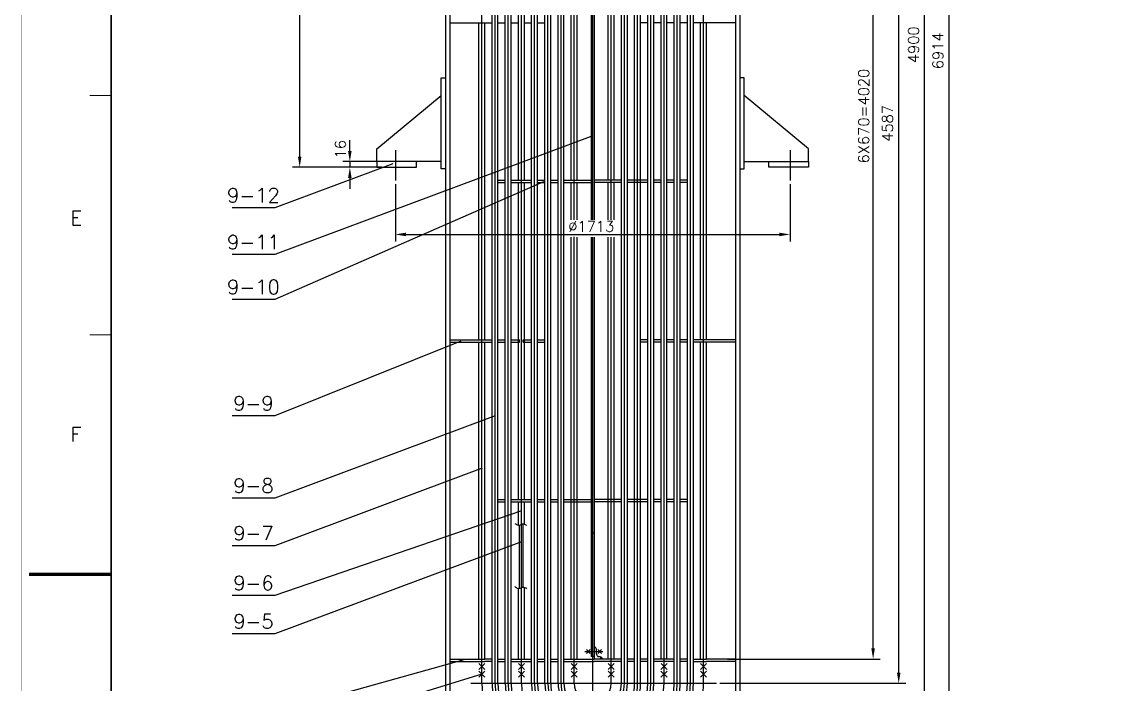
# Model space of a CAD drawing. Extents: x 49444 to 186655, y 41039 to 60167.
# Drawn here: x 49444 to 53991, y 52914 to 55695 of the extents above; entities that cross this region are included whole.
import ezdxf
from ezdxf.enums import TextEntityAlignment as Align

# ---------------------------------------------------------------- set-up
doc = ezdxf.new("R2010")
doc.units = 0
doc.header["$LTSCALE"] = 60
doc.header["$MEASUREMENT"] = 0
doc.header["$PDMODE"] = 3
doc.header["$PDSIZE"] = 0.001
doc.layers.get('0').update_dxf_attribs({"linetype": 'CONTINUOUS'})
doc.layers.get('DEFPOINTS').update_dxf_attribs({"linetype": 'CONTINUOUS'})
doc.styles.get("Standard").update_dxf_attribs({"font": 'txt_l', "bigfont": 'hztxt_l'})
doc.dimstyles.new('STANDARD$0', dxfattribs={"dimtxt": 3, "dimasz": 3, "dimexe": 2, "dimexo": 1, "dimgap": 0.5, "dimtad": 1, "dimdec": 0, "dimzin": 0, "dimdsep": 46, "dimtxsty": 'Standard', "dimcen": 1, "dimclrd": 256, "dimclre": 256, "dimclrt": 256, "dimadec": 0, "dimazin": 0, "dimtfac": 1.5, "dimtdec": 3, "dimtix": 1, "dimtmove": 0, "dimatfit": 2, "dimfxl": 0, "dimtolj": 1, "dimarcsym": 0})

# ---------------------------------------------------------------- blocks, each defined once
blk = doc.blocks.new('*D370')
at = {"lineweight": -2}
for p, q in [((50822.3, 55152.8), (50822.3, 55197.8)), ((50956.2, 55107.8), (50792.3, 55107.8)), ((50822.3, 55107.8), (50822.3, 55084)), ((50954.7, 55084), (50792.3, 55084)), ((50822.3, 55039), (50822.3, 54994))]:
    blk.add_line(p, q, dxfattribs=at)
for points in [[(50814.8, 55152.8), (50829.8, 55152.8), (50822.3, 55107.8)], [(50814.8, 55039), (50829.8, 55039), (50822.3, 55084)]]:
    blk.add_solid(points)
at = {"layer": 'DEFPOINTS', "color": 0}
for p in [(50971.2, 55107.8), (50822.3, 55084), (50969.7, 55084)]:
    blk.add_point(p, dxfattribs=at)
at = {"insert": (50782.7, 55159.8), "char_height": 45, "attachment_point": 5, "rotation": 90}
blk.add_mtext('\\A1;16', dxfattribs=at)
blk = doc.blocks.new('*D367')
at = {"lineweight": -2}
for p, q in [((51251.1, 57540.1), (50581.8, 57540.1)), ((50611.8, 55129), (50611.8, 57495.1)), ((50921.3, 55084), (50581.8, 55084))]:
    blk.add_line(p, q, dxfattribs=at)
for points in [[(50604.3, 57495.1), (50619.3, 57495.1), (50611.8, 57540.1)], [(50604.3, 55129), (50619.3, 55129), (50611.8, 55084)]]:
    blk.add_solid(points)
at = {"layer": 'DEFPOINTS', "color": 0}
for p in [(50611.8, 57540.1), (51266.1, 57540.1), (50936.3, 55084)]:
    blk.add_point(p, dxfattribs=at)
at = {"insert": (50569.2, 56132.5), "char_height": 45, "attachment_point": 5, "rotation": 90}
blk.add_mtext('\\A1;2385', dxfattribs=at)
blk = doc.blocks.new('*D343')
at = {"lineweight": -2}
for p, q in [((53006.7, 57027), (53049.8, 57027)), ((53019.8, 53065.1), (53019.8, 56982)), ((52408.4, 53020.1), (53049.8, 53020.1))]:
    blk.add_line(p, q, dxfattribs=at)
for points in [[(53012.3, 56982), (53027.3, 56982), (53019.8, 57027)], [(53012.3, 53065.1), (53027.3, 53065.1), (53019.8, 53020.1)]]:
    blk.add_solid(points)
at = {"layer": 'DEFPOINTS', "color": 0}
for p in [(52991.7, 57027), (53019.8, 57027), (52393.4, 53020.1)]:
    blk.add_point(p, dxfattribs=at)
at = {"insert": (52980.5, 55298.7), "char_height": 45, "attachment_point": 5, "rotation": 90}
blk.add_mtext('\\A1;6X670=4020', dxfattribs=at)
blk = doc.blocks.new('*D342')
at = {"lineweight": -2}
for p, q in [((53079.8, 57540.1), (53265.9, 57540.1)), ((53235.9, 52713.5), (53235.9, 57495.1)), ((52434.1, 52668.5), (53265.9, 52668.5))]:
    blk.add_line(p, q, dxfattribs=at)
for points in [[(53228.4, 57495.1), (53243.4, 57495.1), (53235.9, 57540.1)], [(53228.4, 52713.5), (53243.4, 52713.5), (53235.9, 52668.5)]]:
    blk.add_solid(points)
at = {"layer": 'DEFPOINTS', "color": 0}
for p in [(53064.8, 57540.1), (53235.9, 57540.1), (52419.1, 52668.5)]:
    blk.add_point(p, dxfattribs=at)
at = {"insert": (53189.8, 55598.3), "char_height": 45, "attachment_point": 5, "rotation": 90}
blk.add_mtext('\\A1;4900', dxfattribs=at)
blk = doc.blocks.new('*D337')
at = {"lineweight": -2}
for p, q in [((51941.2, 59086.6), (53369.1, 59086.6)), ((53339.1, 52216), (53339.1, 59041.6)), ((52541.4, 52171), (53369.1, 52171))]:
    blk.add_line(p, q, dxfattribs=at)
for points in [[(53331.6, 59041.6), (53346.6, 59041.6), (53339.1, 59086.6)], [(53331.6, 52216), (53346.6, 52216), (53339.1, 52171)]]:
    blk.add_solid(points)
at = {"layer": 'DEFPOINTS', "color": 0}
for p in [(51926.2, 59086.6), (53339.1, 59086.6), (52526.4, 52171)]:
    blk.add_point(p, dxfattribs=at)
at = {"insert": (53292.1, 55572.8), "char_height": 45, "attachment_point": 5, "rotation": 90}
blk.add_mtext('\\A1;6914', dxfattribs=at)
blk = doc.blocks.new('*D368')
at = {"lineweight": -2}
for p, q in [((51013.7, 55012.9), (51013.7, 54772.1)), ((52670.8, 55012.9), (52670.8, 54772.1)), ((51058.7, 54802.1), (52625.8, 54802.1))]:
    blk.add_line(p, q, dxfattribs=at)
for points in [[(51058.7, 54809.6), (51058.7, 54794.6), (51013.7, 54802.1)], [(52625.8, 54809.6), (52625.8, 54794.6), (52670.8, 54802.1)]]:
    blk.add_solid(points)
at = {"layer": 'DEFPOINTS', "color": 0}
for p in [(51013.7, 55027.9), (52670.8, 55027.9), (52670.8, 54802.1)]:
    blk.add_point(p, dxfattribs=at)
at = {"insert": (51836.2, 54835.9), "char_height": 45, "attachment_point": 5}
blk.add_mtext('\\A1;%%c1713', dxfattribs=at)
blk = doc.blocks.new('*D341')
at = {"lineweight": -2}
for p, q in [((53064.8, 57540.1), (53157.3, 57540.1)), ((53127.3, 52963.2), (53127.3, 57495.1)), ((52376.4, 52918.2), (53157.3, 52918.2))]:
    blk.add_line(p, q, dxfattribs=at)
for points in [[(53119.8, 57495.1), (53134.8, 57495.1), (53127.3, 57540.1)], [(53119.8, 52963.2), (53134.8, 52963.2), (53127.3, 52918.2)]]:
    blk.add_solid(points)
at = {"layer": 'DEFPOINTS', "color": 0}
for p in [(53049.8, 57540.1), (53127.3, 57540.1), (52361.4, 52918.2)]:
    blk.add_point(p, dxfattribs=at)
at = {"insert": (53080.4, 55268.1), "char_height": 45, "attachment_point": 5, "rotation": 90}
blk.add_mtext('\\A1;4587', dxfattribs=at)

msp = doc.modelspace()

# ---------------------------------------------------------------- hatches: boundary and pattern name
msp.add_hatch(color=256).paths.add_polyline_path([(51885.74092, 53020.093849), (51878.248557, 53020.093849, 0.3919502123), (51869.013864, 53030.064522, -0.2452633616)])

# ---------------------------------------------------------------- linework, layer by layer
for p, q in [((51376.549545, 52918.223919), (51376.549545, 57719.093849)), ((51419.475269, 52918.223919), (51419.475269, 57719.093849)), ((51431.975269, 52918.223919), (51431.975269, 57719.093849)), ((51444.475269, 52918.223919), (51444.475269, 57719.093849)), ((51474.901202, 52918.223919), (51474.901202, 57719.093849)), ((51487.401202, 52918.223919), (51487.401202, 57729.013664)), ((51499.901202, 52918.223919), (51499.901202, 57719.093849)), ((51530.327135, 55030.093849), (51530.327135, 57719.093849)), ((51542.827135, 52918.223919), (51542.827135, 57729.931276)), ((51555.327135, 55030.093849), (51555.327135, 57719.093849)), ((51585.753068, 52918.223919), (51585.753068, 57719.093849)), ((51598.253068, 52918.223919), (51598.253068, 57729.931276)), ((51610.753068, 52918.223919), (51610.753068, 57719.093849)), ((51641.181516, 52918.223919), (51641.181516, 57719.093849)), ((51653.681516, 52918.223919), (51653.681516, 57719.093849)), ((51666.181516, 52918.223919), (51666.181516, 57719.093849)), ((51696.607449, 52918.223919), (51696.607449, 57719.093849)), ((51709.107449, 52918.223919), (51709.107449, 57729.013664)), ((51721.607449, 52918.223919), (51721.607449, 57719.093849)), ((51764.535897, 54862.862014), (51764.535897, 57730.101978)), ((51919.961197, 54863.269353), (51919.961197, 57730.101978)), ((51962.889645, 52918.223919), (51962.889645, 57719.093849)), ((51975.389645, 52918.223919), (51975.389645, 57729.013664)), ((51987.889645, 52918.223919), (51987.889645, 57719.093849)), ((52018.315578, 52918.223919), (52018.315578, 57719.093849)), ((52030.815578, 52918.223919), (52030.815578, 57719.093849)), ((52043.315578, 52918.223919), (52043.315578, 57719.093849)), ((52073.744026, 52918.223919), (52073.744026, 57719.093849)), ((52086.244026, 52918.223919), (52086.244026, 57729.931276)), ((52098.744026, 52918.223919), (52098.744026, 57719.093849)), ((52129.169959, 53020.093849), (52129.169959, 57719.093849)), ((52141.669959, 52918.223919), (52141.669959, 57729.931276)), ((52154.169959, 53020.093849), (52154.169959, 57719.093849)), ((52184.595892, 52918.223919), (52184.595892, 57719.093849)), ((52197.095892, 52918.223919), (52197.095892, 57729.013664)), ((52209.595892, 52918.223919), (52209.595892, 57719.093849)), ((52240.021825, 52918.223919), (52240.021825, 57719.093849)), ((52252.521825, 52918.223919), (52252.521825, 57719.093849)), ((52265.021825, 52918.223919), (52265.021825, 57719.093849)), ((52307.947549, 52918.223919), (52307.947549, 57719.093849)), ((51242.248548, 57067.84877), (51242.187706, 52643.507327)), ((52442.248557, 57083.797947), (52442.187708, 52643.507327)), ((52460.248557, 57064.297947), (52460.187707, 52643.507327)), ((51224.249869, 57048.34877), (51224.187705, 52643.507327)), ((51752.014242, 55690.093849), (51752.033382, 56360.093849)), ((51777.014242, 55690.093849), (51777.033382, 56360.093849)), ((51907.463712, 55453.093849), (51907.463712, 56360.093849)), ((51932.463712, 55453.093849), (51932.463712, 56360.093849)), ((51836.248557, 55796.544239), (51836.248557, 54863.269353)), ((51842.248547, 54863.269353), (51842.248547, 55796.544239)), ((51848.248557, 55796.544239), (51848.248557, 54863.269353)), ((51242.229411, 55690.093849), (51419.456128, 55690.093849)), ((51364.049545, 55020.093849), (51364.030405, 55690.093849)), ((51389.049545, 55020.093849), (51389.030405, 55690.093849)), ((51444.456128, 55690.093849), (51474.882061, 55690.093849)), ((51499.882061, 55690.093849), (51530.307994, 55690.093849)), ((51555.307994, 55690.093849), (51585.733928, 55690.093849)), ((51610.733928, 55690.093849), (51641.162375, 55690.093849)), ((51752.033382, 55030.093849), (51752.014242, 55690.093849)), ((51777.033382, 55030.093849), (51777.014242, 55690.093849)), ((52073.724886, 55690.093849), (52043.296438, 55690.093849)), ((52129.150819, 55690.093849), (52098.724886, 55690.093849)), ((52184.576752, 55690.093849), (52154.150819, 55690.093849)), ((52240.002685, 55690.093849), (52209.576752, 55690.093849)), ((52442.229403, 55690.093849), (52265.002685, 55690.093849)), ((52295.447549, 55020.093849), (52295.428409, 55690.093849)), ((52320.447549, 55020.093849), (52320.428409, 55690.093849)), ((51907.463712, 55030.093849), (51907.463712, 55453.093849)), ((51932.463712, 55030.093849), (51932.463712, 55453.093849)), ((51842.248547, 55215.737242), (50507.586764, 54717.216313)), ((51013.660358, 55155.398057), (51013.660358, 55027.870956)), ((52670.836736, 55155.398057), (52670.836736, 55027.870956)), ((51002.586153, 55098.37113), (50507.586764, 54913.479679)), ((51635.998113, 55023.014544), (50507.586764, 54528.884926)), ((51364.049545, 54360.093849), (51364.049545, 55020.093849)), ((51389.049545, 54360.093849), (51389.049545, 55020.093849)), ((51444.475269, 55030.093849), (51474.901202, 55030.093849)), ((51444.475269, 55020.093849), (51474.901202, 55020.093849)), ((51499.901202, 55030.093849), (51542.827135, 55030.093849)), ((51499.901202, 55020.093849), (51542.827135, 55020.093849)), ((51530.327135, 53690.093849), (51530.327135, 55020.093849)), ((51542.82965, 55030.093849), (51585.753068, 55030.093849)), ((51542.82965, 55020.093849), (51585.753068, 55020.093849)), ((51555.327135, 53690.093849), (51555.327135, 55020.093849)), ((51610.753068, 55030.093849), (51641.181516, 55030.093849)), ((51610.753068, 55020.093849), (51641.181516, 55020.093849)), ((51666.181516, 55030.093849), (51696.607449, 55030.093849)), ((51666.181516, 55020.093849), (51696.607449, 55020.093849)), ((51721.607449, 55030.093849), (51764.535897, 55030.093849)), ((51721.607449, 55020.093849), (51764.535897, 55020.093849)), ((51752.033382, 54863.269353), (51752.033382, 55020.093849)), ((51764.535897, 55030.093849), (51836.248557, 55030.093849)), ((51764.535897, 55020.093849), (51836.248557, 55020.093849)), ((51777.033382, 54863.269353), (51777.033382, 55020.093849)), ((51919.961197, 55030.093849), (51848.248537, 55030.093849)), ((51919.961197, 55020.093849), (51848.248537, 55020.093849)), ((51907.463712, 54863.269353), (51907.463712, 55020.093849)), ((51962.889645, 55030.093849), (51919.961197, 55030.093849)), ((51962.889645, 55020.093849), (51919.961197, 55020.093849)), ((51932.463712, 54863.269353), (51932.463712, 55020.093849)), ((52073.744026, 55030.093849), (51987.889645, 55030.093849)), ((52073.744026, 55020.093849), (51987.889645, 55020.093849)), ((52129.169959, 55030.093849), (52098.744026, 55030.093849)), ((52129.169959, 55020.093849), (52098.744026, 55020.093849)), ((52184.595892, 55030.093849), (52154.169959, 55030.093849)), ((52184.595892, 55020.093849), (52154.169959, 55020.093849)), ((52240.021825, 55030.093849), (52209.595892, 55030.093849)), ((52240.021825, 55020.093849), (52209.595892, 55020.093849)), ((52295.447549, 54360.093849), (52295.447549, 55020.093849)), ((52320.447549, 54360.093849), (52320.447549, 55020.093849)), ((50507.586764, 54913.479679), (50327.586764, 54913.479679)), ((51752.033382, 54350.093849), (51752.033382, 54791.153535)), ((51764.535897, 52918.223919), (51764.535897, 54792.470022)), ((51777.033382, 54350.093849), (51777.033382, 54791.153535)), ((51836.248557, 54791.153535), (51836.248557, 53030.093849)), ((51842.248547, 52826.068046), (51842.248547, 54791.153535)), ((51848.248557, 54791.153535), (51848.248557, 53020.093849)), ((51907.463712, 54350.093849), (51907.463712, 54791.153535)), ((51919.961197, 52918.223919), (51919.961197, 54791.153535)), ((51932.463712, 54350.093849), (51932.463712, 54791.153535)), ((50507.586764, 54717.216313), (50327.586764, 54717.216313)), ((50507.586764, 54528.884926), (50327.586764, 54528.884926)), ((51288.93664, 54353.821949), (50507.586764, 54040.499717)), ((51242.248551, 54360.093849), (51419.475269, 54360.093849)), ((51242.248551, 54350.093849), (51419.475269, 54350.093849)), ((51364.04703, 53020.093849), (51364.04703, 54350.093849)), ((51389.04703, 53020.093849), (51389.04703, 54350.093849)), ((51444.475269, 54360.093849), (51474.901202, 54360.093849)), ((51444.475269, 54350.093849), (51474.901202, 54350.093849)), ((51499.901202, 54360.093849), (51534.82965, 54360.093849)), ((51499.901202, 54350.093849), (51534.82965, 54350.093849)), ((51534.82965, 54350.093849), (51534.82965, 54360.093849)), ((51550.82965, 54360.093849), (51585.753068, 54360.093849)), ((51550.82965, 54350.093849), (51550.82965, 54360.093849)), ((51550.82965, 54350.093849), (51585.753068, 54350.093849)), ((51610.753068, 54360.093849), (51641.181516, 54360.093849)), ((51610.753068, 54350.093849), (51641.181516, 54350.093849)), ((51752.033382, 53020.093849), (51752.033382, 54350.093849)), ((51777.033382, 53020.093849), (51777.033382, 54350.093849)), ((51907.463712, 53020.093849), (51907.463712, 54350.093849)), ((51932.463712, 53020.093849), (51932.463712, 54350.093849)), ((52073.744026, 54360.093849), (52043.315578, 54360.093849)), ((52073.744026, 54350.093849), (52043.315578, 54350.093849)), ((52129.169959, 54360.093849), (52098.744026, 54360.093849)), ((52129.169959, 54350.093849), (52098.744026, 54350.093849)), ((52184.595892, 54360.093849), (52154.169959, 54360.093849)), ((52184.595892, 54350.093849), (52154.169959, 54350.093849)), ((52240.021825, 54360.093849), (52209.595892, 54360.093849)), ((52240.021825, 54350.093849), (52209.595892, 54350.093849)), ((52442.248543, 54360.093849), (52265.021825, 54360.093849)), ((52442.248543, 54350.093849), (52265.021825, 54350.093849)), ((52295.450064, 53020.093849), (52295.450064, 54350.093849)), ((52320.450064, 53020.093849), (52320.450064, 54350.093849)), ((50507.586764, 54040.499717), (50327.586764, 54040.499717)), ((51431.975269, 54040.690282), (50507.586764, 53695.414032)), ((51378.443475, 53820.990204), (50507.586764, 53495.709072)), ((50507.586764, 53695.414032), (50327.586764, 53695.414032)), ((51444.475269, 53690.093849), (51474.901202, 53690.093849)), ((51444.475269, 53680.093849), (51474.901202, 53680.093849)), ((51499.901202, 53690.093849), (51542.827135, 53690.093849)), ((51499.901202, 53680.093849), (51542.827135, 53680.093849)), ((51530.327135, 53581.882422), (51530.327135, 53680.093849)), ((51542.827135, 53690.093849), (51585.753068, 53690.093849)), ((51542.827135, 53680.093849), (51585.753068, 53680.093849)), ((51555.327135, 53586.269509), (51555.327135, 53680.093849)), ((51610.753068, 53690.093849), (51641.181516, 53690.093849)), ((51610.753068, 53680.093849), (51641.181516, 53680.093849)), ((51666.181516, 53690.093849), (51696.607449, 53690.093849)), ((51666.181516, 53680.093849), (51696.607449, 53680.093849)), ((51721.607449, 53690.093849), (51764.535897, 53690.093849)), ((51721.607449, 53680.093849), (51764.535897, 53680.093849)), ((51764.535897, 53690.093849), (51836.248557, 53690.093849)), ((51764.535897, 53680.093849), (51836.248557, 53680.093849)), ((51919.961197, 53690.093849), (51848.248537, 53690.093849)), ((51919.961197, 53680.093849), (51848.248537, 53680.093849)), ((51962.889645, 53690.093849), (51919.961197, 53690.093849)), ((51962.889645, 53680.093849), (51919.961197, 53680.093849)), ((52073.744026, 53690.093849), (51987.889645, 53690.093849)), ((52073.744026, 53680.093849), (51987.889645, 53680.093849)), ((52129.169959, 53690.093849), (52098.744026, 53690.093849)), ((52129.169959, 53680.093849), (52098.744026, 53680.093849)), ((52184.595892, 53690.093849), (52154.169959, 53690.093849)), ((52184.595892, 53680.093849), (52154.169959, 53680.093849)), ((52240.021825, 53690.093849), (52209.595892, 53690.093849)), ((52240.021825, 53680.093849), (52209.595892, 53680.093849)), ((51542.827135, 53641.877165), (50507.586764, 53286.108863)), ((51534.82965, 53316.803275), (51534.82965, 53582.038931)), ((51550.82965, 53321.802982), (51550.82965, 53587.038637)), ((51836.248557, 53549.273994), (51848.248557, 53549.273994)), ((50507.586764, 53495.709072), (50327.586764, 53495.709072)), ((51542.827135, 53511.941676), (50507.586764, 53125.260198)), ((51530.327135, 53020.093849), (51530.327135, 53316.646766)), ((51555.327135, 53020.093849), (51555.327135, 53321.033853)), ((50507.586764, 53286.108863), (50327.586764, 53286.108863)), ((50507.586764, 53125.260198), (50327.586764, 53125.260198)), ((51301.254652, 53016.427551), (50507.586764, 52795.853154)), ((51242.192495, 53020.093849), (51389.04703, 53020.093849)), ((51419.475269, 53020.093849), (51389.049335, 53020.093849)), ((51444.475269, 53020.093849), (51474.901202, 53020.093849)), ((51499.901202, 53020.093849), (51542.827135, 53020.093849)), ((51542.82965, 53020.093849), (51585.753068, 53020.093849)), ((51610.753068, 53020.093849), (51641.181516, 53020.093849)), ((51666.181516, 53020.093849), (51696.607449, 53020.093849)), ((51721.607449, 53020.093849), (51836.248557, 53020.093849)), ((51809.000973, 53051.401869), (51885.210669, 53051.401869)), ((51831.678178, 53043.446918), (51815.768275, 53059.35682)), ((51815.768275, 53043.446918), (51831.678178, 53059.35682)), ((51848.248557, 53030.093849), (51836.248557, 53030.093849)), ((51836.248557, 53020.093849), (51848.248557, 53020.093849)), ((51836.248557, 53020.093849), (51848.248557, 53020.093849)), ((51962.889645, 53020.093849), (51848.248537, 53020.093849)), ((51858.248557, 53040.093849), (51858.248557, 53060.093849)), ((51863.759687, 53043.446918), (51879.66959, 53059.35682)), ((51879.66959, 53043.446918), (51863.759687, 53059.35682)), ((51868.248557, 53030.093849), (51868.248557, 53030.093849)), ((52018.315578, 53020.093849), (51987.889645, 53020.093849)), ((52073.744026, 53020.093849), (52043.315578, 53020.093849)), ((52141.669959, 53020.093849), (52098.744026, 53020.093849)), ((52184.595892, 53020.093849), (52141.669959, 53020.093849)), ((52240.021825, 53020.093849), (52209.595892, 53020.093849)), ((52265.021825, 53020.093849), (52320.450064, 53020.093849)), ((52442.304599, 53020.093849), (52320.447339, 53020.093849)), ((51242.192349, 53010.093849), (51389.04703, 53010.093849)), ((51389.277467, 53001.025348), (51363.821623, 52975.569503)), ((51363.821623, 53001.025348), (51389.277467, 52975.569503)), ((51419.475269, 53010.093849), (51389.049335, 53010.093849)), ((51444.475269, 53010.093849), (51474.901202, 53010.093849)), ((51499.901202, 53010.093849), (51542.827135, 53010.093849)), ((51530.096698, 53001.025348), (51555.552542, 52975.569503)), ((51555.552542, 53001.025348), (51530.096698, 52975.569503)), ((51542.82965, 53010.093849), (51585.753068, 53010.093849)), ((51610.753068, 53010.093849), (51641.181516, 53010.093849)), ((51666.181516, 53010.093849), (51696.607449, 53010.093849)), ((51721.607449, 53010.093849), (51848.248537, 53010.093849)), ((51777.261304, 53001.025348), (51751.80546, 52975.569503)), ((51751.80546, 53001.025348), (51777.261304, 52975.569503)), ((51962.889645, 53010.093849), (51848.248537, 53010.093849)), ((51932.691634, 53001.025348), (51907.23579, 52975.569503)), ((51907.23579, 53001.025348), (51932.691634, 52975.569503)), ((52018.315578, 53010.093849), (51987.889645, 53010.093849)), ((52073.744026, 53010.093849), (52043.315578, 53010.093849)), ((52141.669959, 53010.093849), (52098.744026, 53010.093849)), ((52154.400396, 53001.025348), (52128.944552, 52975.569503)), ((52129.169959, 53000.79994), (52154.400396, 52975.569503)), ((52184.595892, 53010.093849), (52141.669959, 53010.093849)), ((52240.021825, 53010.093849), (52209.595892, 53010.093849)), ((52265.021825, 53010.093849), (52320.450064, 53010.093849)), ((52320.672956, 53001.025348), (52295.217112, 52975.569503)), ((52295.217112, 53001.025348), (52320.672956, 52975.569503)), ((52442.304745, 53010.093849), (52320.447339, 53010.093849)), ((51376.549545, 52956.372792), (50507.586764, 52689.768244)), ((51363.821623, 52969.100714), (51389.277467, 52943.64487)), ((51389.277467, 52969.100714), (51363.821623, 52943.64487)), ((51555.552542, 52969.100714), (51530.096698, 52943.64487)), ((51530.096698, 52969.100714), (51555.552542, 52943.64487)), ((51751.80546, 52969.100714), (51777.261304, 52943.64487)), ((51777.261304, 52969.100714), (51751.80546, 52943.64487)), ((51907.23579, 52969.100714), (51932.691634, 52943.64487)), ((51932.691634, 52969.100714), (51907.23579, 52943.64487)), ((52154.400396, 52969.100714), (52128.944552, 52943.64487)), ((52128.944552, 52969.100714), (52154.400396, 52943.64487)), ((52295.217112, 52969.100714), (52320.672956, 52943.64487)), ((52320.672956, 52969.100714), (52295.217112, 52943.64487)), ((51329.889691, 52918.223919), (52361.418627, 52918.223919))]:
    msp.add_line(p, q)
at = {"const_width": 1.5}
msp.add_lwpolyline([(49444.887312, 59795.513976), (49444.887312, 47180.513976), (58354.887312, 47180.513976), (58354.887312, 59795.513976), (49444.887312, 59795.513976, 1.9635677679)], format="xyb", dxfattribs=at)
at = {"const_width": 7.5}
msp.add_lwpolyline([(49819.887312, 59645.513976), (49819.887312, 47330.513976), (58204.887312, 47330.513976), (58204.887312, 59645.513976), (49819.887312, 59645.513976)], dxfattribs=at)
for points in [[(51224.220194, 55078.093849), (51206.368709, 55078.093849), (51206.368709, 55458.668434), (51224.220194, 55458.668434)], [(52460.2769, 55078.093849), (52478.128385, 55078.093849), (52478.128385, 55458.668434), (52460.2769, 55458.668434)], [(51206.368709, 55107.826234), (50936.303984, 55107.826234), (50936.303984, 55161.344539), (51206.368709, 55384.516684)], [(52478.128385, 55107.826234), (52748.19311, 55107.826234), (52748.19311, 55161.344539), (52478.128385, 55384.516684)], [(50936.303984, 55107.826234), (50936.303984, 55084.040314), (51102.917729, 55084.040314), (51102.917729, 55107.826234)], [(52748.19311, 55107.826234), (52748.19311, 55084.040314), (52581.579365, 55084.040314), (52581.579365, 55107.826234)]]:
    msp.add_lwpolyline(points)
for points, format in [([(49729.887312, 55385.513976, 4.5, 4.5, 0), (49819.887312, 55385.513976, 4.5, 4.5, 0)], "xyseb"), ([(49729.887312, 54380.513976, 4.5, 4.5, 0), (49819.887312, 54380.513976, 4.5, 4.5, 0)], "xyseb"), ([(51515.467284, 53589.130382, 0.1174970402), (51525.533814, 53582.857705, 0.1334198305), (51536.002711, 53582.249268, 0.0951418075), (51541.566579, 53584.58154, -0.1001946363), (51546.876953, 53586.745314, -0.1326003504), (51556.000867, 53586.046309, -0.1147106607), (51564.875796, 53580.375915)], "xyb"), ([(49474.887312, 53375.513976, 15, 15, 0), (49819.887312, 53375.513976, 15, 15, 0)], "xyseb"), ([(51515.467284, 53323.894727, 0.1174970402), (51525.533814, 53317.622049, 0.1334198305), (51536.002711, 53317.013612, 0.0951418075), (51541.566579, 53319.345884, -0.1001946363), (51546.876953, 53321.509658, -0.1326003504), (51556.000867, 53320.810653, -0.1147106607), (51564.875796, 53315.140259)], "xyb")]:
    msp.add_lwpolyline(points, format=format)
for centre, radius, start, end in [((51848.248557, 53060.093849), 10, 0, 90), ((51868.248557, 53040.093849), 10, 180, 270), ((51867.825521, 53009.054722), 21.04338, 31.640584486, 88.848102928), ((51868.248557, 53020.093849), 10, 0, 90), ((51842.248547, 52918.223919), 465.696487, 180, 0), ((51842.248547, 52918.223919), 422.773278, 180, 0), ((51842.248547, 52918.223919), 410.273278, 180, 0), ((51842.248547, 52918.223919), 397.773278, 180, 0), ((51842.248557, 52918.223919), 367.347356, 180, 0), ((51842.248557, 52918.223919), 354.847356, 180, 0), ((51842.248557, 52918.223919), 342.347356, 180, 0), ((51842.248547, 52918.223919), 299.421412, 180, 0), ((51842.248547, 52918.223919), 256.495479, 180, 0), ((51842.248547, 52918.223919), 243.995479, 180, 0), ((51842.248547, 52918.223919), 231.495479, 180, 0), ((51842.248547, 52918.223919), 201.067031, 180, 0), ((51842.248547, 52918.223919), 188.567031, 180, 0), ((51842.248547, 52918.223919), 176.067031, 180, 0), ((51842.248547, 52918.223919), 145.641098, 180, 0), ((51842.248547, 52918.223919), 133.141098, 180, 0), ((51842.248557, 52918.223919), 120.641109, 180, 0), ((51842.248557, 52918.223919), 77.712661, 180, 0)]:
    msp.add_arc(centre, radius, start, end)

# ---------------------------------------------------------------- texts
for s, p in [(' 9-12 ', (50417.586764, 54935.979679)), (' 9-11 ', (50417.586764, 54739.716313)), (' 9-10 ', (50417.586764, 54551.384926)), (' 9-9 ', (50417.586764, 54062.999717)), (' 9-8 ', (50417.586764, 53717.914032)), (' 9-7 ', (50417.586764, 53518.209072)), (' 9-6 ', (50417.586764, 53308.608863)), (' 9-5 ', (50417.586764, 53147.760198))]:
    msp.add_text(s, height=60).set_placement(p, align=Align.CENTER)
for s, p in [('E', (49649.31386, 54841.133676)), ('F', (49649.31386, 53933.633676))]:
    msp.add_text(s, height=60).set_placement(p)

# ---------------------------------------------------------------- dimensions: what is measured, and where the dimension line sits
for base, p1, p2, text, override, picture, middle in [((53339.120594, 59086.591494), (52526.368222, 52170.996788), (51926.185916, 59086.591494), '6914', {"dimscale": 15, "dimgap": 0.1, "dimdec": 5, "dimcen": 3, "dimtdec": 5, "dimtmove": 2, "dimatfit": 3}, '*D337', (53292.071184, 55572.751393)), ((50611.837866, 57540.093849), (50936.303984, 55084.040314), (51266.134815, 57540.093849), '2385', {"dimscale": 15, "dimgap": 0.1, "dimdec": 5, "dimcen": 3, "dimtdec": 5, "dimtmove": 2, "dimatfit": 3}, '*D367', (50569.16802, 56132.533332)), ((53127.294897, 57540.093849), (52361.418627, 52918.223919), (53049.836056, 57540.093849), '4587', {"dimscale": 15, "dimgap": 0.1, "dimcen": 3, "dimtdec": 0, "dimtmove": 2, "dimatfit": 3}, '*D341', (53080.439379, 55268.064979)), ((53235.923336, 57540.093849), (52419.069863, 52668.507327), (53064.836056, 57540.093849), '4900', {"dimscale": 15, "dimgap": 0.1, "dimdec": 5, "dimcen": 3, "dimtdec": 5, "dimtmove": 2, "dimatfit": 3}, '*D342', (53189.766785, 55598.306682)), ((53019.836056, 57027.038338), (52393.430187, 53020.093849), (52991.693921, 57027.038338), '6X670=4020', {"dimscale": 15, "dimgap": 0.1, "dimdec": 5, "dimcen": 3, "dimtdec": 5, "dimtmove": 2, "dimatfit": 3}, '*D343', (52980.514211, 55298.666116)), ((50822.270998, 55084.040314), (50971.238235, 55107.826234), (50969.661159, 55084.040314), '16', {"dimscale": 15, "dimgap": 0.1, "dimcen": 3, "dimtdec": 0, "dimtmove": 2, "dimatfit": 3}, '*D370', (50782.702987, 55159.836925))]:
    dim = msp.add_linear_dim(base=base, p1=p1, p2=p2, angle=90, text=text, dimstyle='STANDARD$0', override=override)
    dim.commit()
    dim.dimension.update_dxf_attribs({"geometry": picture, "text_midpoint": middle, "dimtype": 160})
dim = msp.add_linear_dim(base=(52670.836736, 54802.070856), p1=(51013.660358, 55027.870956), p2=(52670.836736, 55027.870956), text='%%c1713', dimstyle='STANDARD$0', override={"dimscale": 15, "dimgap": 0.1, "dimcen": 3, "dimtdec": 0, "dimtmove": 2, "dimatfit": 3})
dim.commit()
dim.dimension.update_dxf_attribs({"geometry": '*D368', "text_midpoint": (51836.248557, 54835.883733), "dimtype": 160})

doc.saveas('drawing.dxf')
